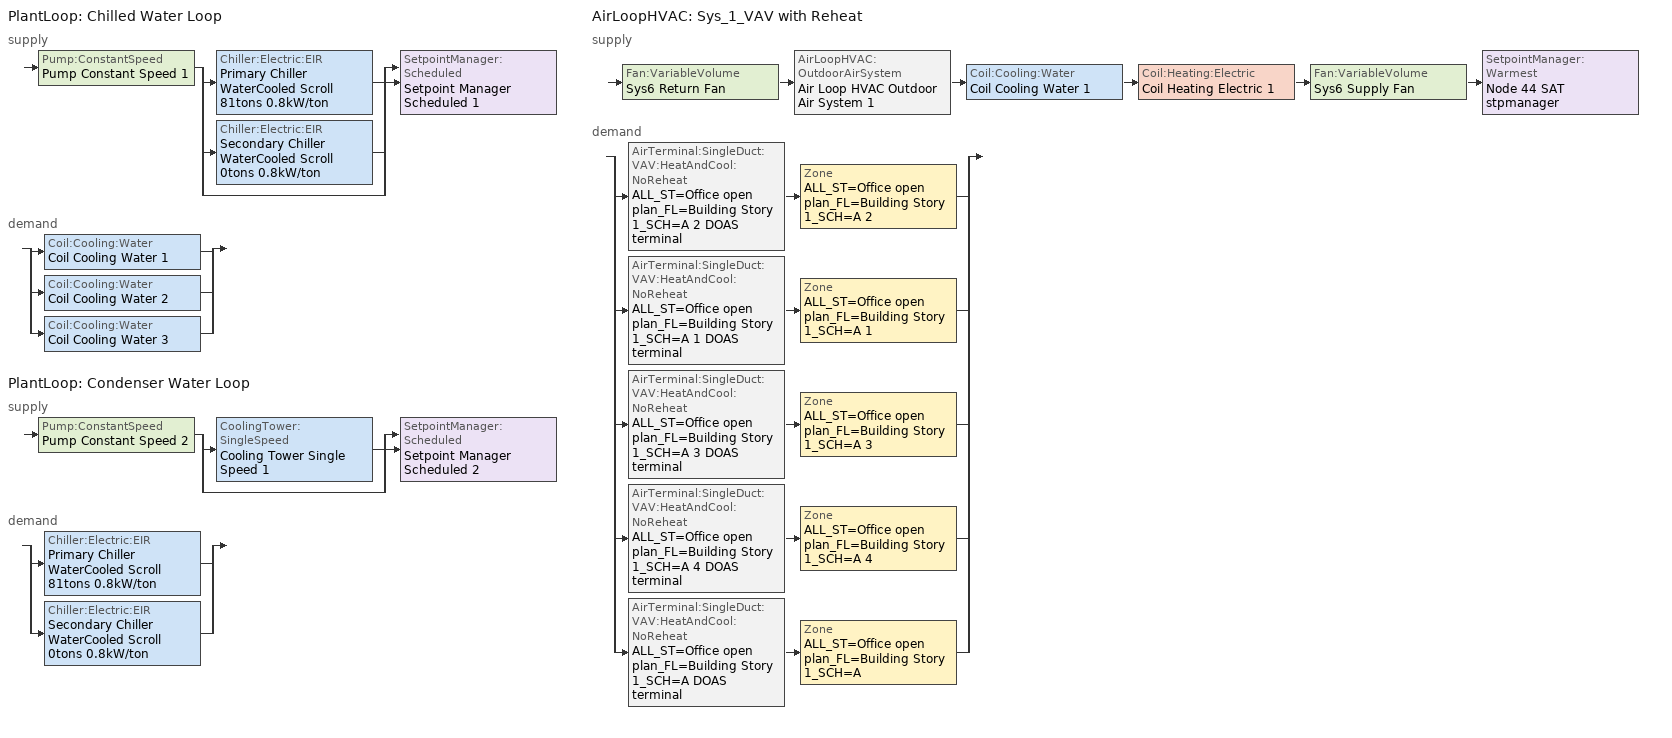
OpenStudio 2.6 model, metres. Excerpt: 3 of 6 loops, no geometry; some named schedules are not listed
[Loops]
PlantLoop 'Chilled Water Loop'
 supply: Pump:ConstantSpeed 'Pump Constant Speed 1' > split
  | Chiller:Electric:EIR 'Primary Chiller WaterCooled Scroll 81tons 0.8kW/ton'
  | Chiller:Electric:EIR 'Secondary Chiller WaterCooled Scroll 0tons 0.8kW/ton'
  | bypass
  join > SetpointManager:Scheduled 'Setpoint Manager Scheduled 1'
 demand: split
  | Coil:Cooling:Water 'Coil Cooling Water 1'
  | Coil:Cooling:Water 'Coil Cooling Water 2'
  | Coil:Cooling:Water 'Coil Cooling Water 3'
PlantLoop 'Condenser Water Loop'
 supply: Pump:ConstantSpeed 'Pump Constant Speed 2' > split
  | CoolingTower:SingleSpeed 'Cooling Tower Single Speed 1'
  | bypass
  join > SetpointManager:Scheduled 'Setpoint Manager Scheduled 2'
 demand: split
  | Chiller:Electric:EIR 'Primary Chiller WaterCooled Scroll 81tons 0.8kW/ton'
  | Chiller:Electric:EIR 'Secondary Chiller WaterCooled Scroll 0tons 0.8kW/ton'
AirLoopHVAC 'Sys_1_VAV with Reheat'
 supply: Fan:VariableVolume 'Sys6 Return Fan' > AirLoopHVAC:OutdoorAirSystem 'Air Loop HVAC Outdoor Air System 1' > Coil:Cooling:Water 'Coil Cooling Water 1' > Coil:Heating:Electric 'Coil Heating Electric 1' > Fan:VariableVolume 'Sys6 Supply Fan' > SetpointManager:Warmest 'Node 44 SAT stpmanager'
 demand: split
  | AirTerminal:SingleDuct:VAV:HeatAndCool:NoReheat 'ALL_ST=Office open plan_FL=Building Story 1_SCH=A 2 DOAS terminal' > Zone 'ALL_ST=Office open plan_FL=Building Story 1_SCH=A 2'
  | AirTerminal:SingleDuct:VAV:HeatAndCool:NoReheat 'ALL_ST=Office open plan_FL=Building Story 1_SCH=A 1 DOAS terminal' > Zone 'ALL_ST=Office open plan_FL=Building Story 1_SCH=A 1'
  | AirTerminal:SingleDuct:VAV:HeatAndCool:NoReheat 'ALL_ST=Office open plan_FL=Building Story 1_SCH=A 3 DOAS terminal' > Zone 'ALL_ST=Office open plan_FL=Building Story 1_SCH=A 3'
  | AirTerminal:SingleDuct:VAV:HeatAndCool:NoReheat 'ALL_ST=Office open plan_FL=Building Story 1_SCH=A 4 DOAS terminal' > Zone 'ALL_ST=Office open plan_FL=Building Story 1_SCH=A 4'
  | AirTerminal:SingleDuct:VAV:HeatAndCool:NoReheat 'ALL_ST=Office open plan_FL=Building Story 1_SCH=A DOAS terminal' > Zone 'ALL_ST=Office open plan_FL=Building Story 1_SCH=A'
[Sizing:Zone] Zone Cooling Design Supply Air Temperature Input Method=SupplyAirTemperature; Zone Cooling Design Supply Air Temperature {C}=13; Zone Cooling Design Supply Air Temperature Difference {deltaC}=11.11; Zone Heating Design Supply Air Temperature Input Method=SupplyAirTemperature; Zone Heating Design Supply Air Temperature {C}=43; Zone Heating Design Supply Air Temperature Difference {deltaC}=11.11; Zone Cooling Design Supply Air Humidity Ratio {kg-H2O/kg-air}=0.0085; Zone Heating Design Supply Air Humidity Ratio {kg-H2O/kg-air}=0.008; Zone Heating Sizing Factor=1.3; Zone Cooling Sizing Factor=1.1; Cooling Design Air Flow Method=DesignDay; Heating Design Air Flow Method=DesignDay; Account for Dedicated Outdoor Air System=No; Dedicated Outdoor Air System Control Strategy=NeutralSupplyAir; Dedicated Outdoor Air Low Setpoint Temperature for Design {C}=autosize; Dedicated Outdoor Air High Setpoint Temperature for Design {C}=autosize
ALL_ST=Office open plan_FL=Building Story 1_SCH=A; ALL_ST=Office open plan_FL=Building Story 1_SCH=A 1; ALL_ST=Office open plan_FL=Building Story 1_SCH=A 2; ALL_ST=Office open plan_FL=Building Story 1_SCH=A 3; ALL_ST=Office open plan_FL=Building Story 1_SCH=A 4
[Zone equipment]
ALL_ST=Office open plan_FL=Building Story 1_SCH=A: ALL_ST=Office open plan_FL=Building Story 1_SCH=A DOAS terminal, Zone HVAC Baseboard Convective Electric 5, Zone HVAC Terminal Unit Variable Refrigerant Flow 5
ALL_ST=Office open plan_FL=Building Story 1_SCH=A 1: ALL_ST=Office open plan_FL=Building Story 1_SCH=A 1 DOAS terminal, Zone HVAC Baseboard Convective Electric 2, Zone HVAC Terminal Unit Variable Refrigerant Flow 2
ALL_ST=Office open plan_FL=Building Story 1_SCH=A 2: ALL_ST=Office open plan_FL=Building Story 1_SCH=A 2 DOAS terminal, Zone HVAC Baseboard Convective Electric 1, Zone HVAC Terminal Unit Variable Refrigerant Flow 1
ALL_ST=Office open plan_FL=Building Story 1_SCH=A 3: ALL_ST=Office open plan_FL=Building Story 1_SCH=A 3 DOAS terminal, Zone HVAC Baseboard Convective Electric 3, Zone HVAC Terminal Unit Variable Refrigerant Flow 3
ALL_ST=Office open plan_FL=Building Story 1_SCH=A 4: ALL_ST=Office open plan_FL=Building Story 1_SCH=A 4 DOAS terminal, Zone HVAC Baseboard Convective Electric 4, Zone HVAC Terminal Unit Variable Refrigerant Flow 4
[PlantLoop] Glycol Concentration=0; Plant Loop Volume {m3}=Autocalculate; Load Distribution Scheme=Optimal
Chilled Water Loop; Condenser Water Loop
[Sizing:Plant] Loop Design Temperature Difference {deltaC}=6; Sizing Option=NonCoincident; Zone Timesteps in Averaging Window=1; Coincident Sizing Factor Mode=None
Name | Loop Type | Design Loop Exit Temperature {C}
Chilled Water Loop | Cooling | 7
Condenser Water Loop | Condenser | 29
[Pump:ConstantSpeed] Rated Flow Rate {m3/s}=autosize; Rated Pump Head {Pa}=179352; Rated Power Consumption {W}=autosize; Motor Efficiency=0.91; Fraction of Motor Inefficiencies to Fluid Stream=0; Pump Control Type=Intermittent; Design Power Sizing Method=PowerPerFlowPerPressure; Design Electric Power per Unit Flow Rate {W/(m3/s)}=348701.1
Name | Design Shaft Power per Unit Flow Rate per Unit Head {W-s/m3-Pa}
Pump Constant Speed 1 | 1.75215
Pump Constant Speed 2 | 1.53876
[Chiller:Electric:EIR] Cooling Capacity Function of Temperature Curve=WaterCooled_Scroll_CAPFT_NECB2011; Electric Input to Cooling Output Ratio Function of Temperature Curve=WaterCooled_Scroll_EIRFT_NECB2011; Electric Input to Cooling Output Ratio Function of Part Load Ratio Curve=WaterCooled_Scroll_EIRFPLR_NECB2011; Minimum Part Load Ratio=0.25; Minimum Unloading Ratio=0.25; Condenser Type=WaterCooled; Chiller Flow Mode=LeavingSetpointModulated; Design Heat Recovery Water Flow Rate {m3/s}=0; Sizing Factor=1; Basin Heater Capacity {W/K}=0; Basin Heater Setpoint Temperature {C}=10
Name | Reference Capacity {W} | Reference COP {W/W}
Primary Chiller WaterCooled Scroll 81tons 0.8kW/ton | Autosize | 4.54393
Secondary Chiller WaterCooled Scroll 0tons 0.8kW/ton | 0.001 | 4.5032
[SetpointManager:Scheduled] Control Variable=Temperature
Name | Schedule
Setpoint Manager Scheduled 1 | CHW Temp
Setpoint Manager Scheduled 2 | CW Temp
[CoolingTower:SingleSpeed]
Cooling Tower Single Speed 1: Design Water Flow Rate {m3/s}=autosize; Design Air Flow Rate {m3/s}=autosize; Fan Power at Design Air Flow Rate {W}=4545.37; U-Factor Times Area Value at Design Air Flow Rate {W/K}=autosize; Air Flow Rate in Free Convection Regime {m3/s}=autosize; U-Factor Times Area Value at Free Convection Air Flow Rate {W/K}=autosize; Performance Input Method=UFactorTimesAreaAndDesignWaterFlowRate; Free Convection Capacity {W}=0; Basin Heater Capacity {W/K}=0; Evaporation Loss Mode=LossFactor; Evaporation Loss Factor {percent/K}=0.2; Drift Loss Percent {percent}=0.008; Blowdown Calculation Mode=ConcentrationRatio; Blowdown Concentration Ratio=3; Capacity Control=FanCycling; Number of Cells=1; Cell Control=MinimalCell; Cell Minimum  Water Flow Rate Fraction=0.33; Cell Maximum Water Flow Rate Fraction=2.5; Sizing Factor=1; Free Convection Air Flow Rate Sizing Factor=0.1; Free Convection U-Factor Times Area Value Sizing Factor=0.1; Heat Rejection Capacity and Nominal Capacity Sizing Ratio=1.25; Free Convection Nominal Capacity Sizing Factor=0.1; Design Inlet Air Dry-Bulb Temperature {C}=35; Design Inlet Air Wet-Bulb Temperature {C}=24; Design Approach Temperature {deltaC}=5; Design Range Temperature {deltaC}=6
[AirLoopHVAC]
Sys_1_VAV with Reheat: Availability Schedule=Sys_6_VAV with Reheat Occ Sch; Design Supply Air Flow Rate {m3/s}=AutoSize
[Sizing:System]
Sys_1_VAV with Reheat: Type of Load to Size On=VentilationRequirement; Design Outdoor Air Flow Rate {m3/s}=Autosize; Minimum System Air Flow Ratio=0.3; Preheat Design Temperature {C}=7; Preheat Design Humidity Ratio {kg-H2O/kg-Air}=0.008; Precool Design Temperature {C}=12.8; Precool Design Humidity Ratio {kg-H2O/kg-Air}=0.008; Central Cooling Design Supply Air Temperature {C}=13; Central Heating Design Supply Air Temperature {C}=13.1; Sizing Option=NonCoincident; 100% Outdoor Air in Cooling=Yes; 100% Outdoor Air in Heating=Yes; Central Cooling Design Supply Air Humidity Ratio {kg-H2O/kg-Air}=0.0085; Central Heating Design Supply Air Humidity Ratio {kg-H2O/kg-Air}=0.008; Cooling Design Air Flow Method=DesignDay; Cooling Design Air Flow Rate {m3/s}=0; Heating Design Air Flow Method=DesignDay; Heating Design Air Flow Rate {m3/s}=0; System Outdoor Air Method=ZoneSum; Zone Maximum Outdoor Air Fraction=1; Cooling Supply Air Flow Rate Per Floor Area {m3/s-m2}=0.00996765; Cooling Fraction of Autosized Cooling Supply Air Flow Rate=1; Cooling Supply Air Flow Rate Per Unit Cooling Capacity {m3/s-W}=3.94755e-05; Heating Supply Air Flow Rate Per Floor Area {m3/s-m2}=0.00996765; Heating Fraction of Autosized Heating Supply Air Flow Rate=1; Heating Fraction of Autosized Cooling Supply Air Flow Rate=1; Heating Supply Air Flow Rate Per Unit Heating Capacity {m3/s-W}=3.15882e-05; Cooling Design Capacity Method=CoolingDesignCapacity; Cooling Design Capacity {W}=autosize; Cooling Design Capacity Per Floor Area {W/m2}=234.7; Fraction of Autosized Cooling Design Capacity=1; Heating Design Capacity Method=HeatingDesignCapacity; Heating Design Capacity {W}=autosize; Heating Design Capacity Per Floor Area {W/m2}=157; Fraction of Autosized Heating Design Capacity=1; Central Cooling Capacity Control Method=OnOff
[Fan:VariableVolume] Availability Schedule=Always On Discrete; Fan Efficiency=0.72; Maximum Flow Rate {m3/s}=Autosize; Fan Power Minimum Flow Rate Input Method=Fraction; Fan Power Minimum Flow Fraction=0.68; Fan Power Minimum Air Flow Rate {m3/s}=0; Motor In Airstream Fraction=1; Fan Power Coefficient 1=-2.4176; Fan Power Coefficient 2=9.5874; Fan Power Coefficient 3=-11.559; Fan Power Coefficient 4=5.4009; Fan Power Coefficient 5=0
Name | Pressure Rise {Pa} | Motor Efficiency
Sys6 Supply Fan | 1000 | 0.8461
Sys6 Return Fan | 250 | 0.4615
[Coil:Heating:Electric]
Coil Heating Electric 1: Availability Schedule=Always On Discrete
[Coil:Cooling:Water] Availability Schedule=Always On Discrete
Coil Cooling Water 1; Coil Cooling Water 2; Coil Cooling Water 3
[Controller:OutdoorAir]
Controller Outdoor Air 1: Minimum Outdoor Air Flow Rate {m3/s}=autosize; Maximum Outdoor Air Flow Rate {m3/s}=Autosize; Economizer Control Type=DifferentialEnthalpy; Economizer Control Action Type=ModulateFlow; Lockout Type=NoLockout; Minimum Limit Type=FixedMinimum; Minimum Outdoor Air Schedule=Sys_6_VAV with Reheat Occ Sch; Controller Mechanical Ventilation=Controller Mechanical Ventilation 1; High Humidity Control=No; Heat Recovery Bypass Control Type=BypassWhenWithinEconomizerLimits
[Controller:MechanicalVentilation]
Controller Mechanical Ventilation 1: Availability Schedule=Always On Discrete; System Outdoor Air Method=ZoneSum
[AirLoopHVAC:OutdoorAirSystem]
Air Loop HVAC Outdoor Air System 1: Controller=Controller Outdoor Air 1
[Controller:WaterCoil] Action=Reverse; Minimum Actuated Flow {m3/s}=0
Name | Water Coil
Controller Water Coil 1 | Coil Cooling Water 1
Controller Water Coil 2 | Coil Cooling Water 2
Controller Water Coil 3 | Coil Cooling Water 3
[ZoneHVAC:Baseboard:Convective:Electric] Availability Schedule=Always On Discrete; Nominal Capacity {W}=autosize; Efficiency=1
Zone HVAC Baseboard Convective Electric 1; Zone HVAC Baseboard Convective Electric 2; Zone HVAC Baseboard Convective Electric 3; Zone HVAC Baseboard Convective Electric 4; Zone HVAC Baseboard Convective Electric 5
[Fan:OnOff] Availability Schedule=Always On Discrete; Fan Efficiency=0.72; Pressure Rise {Pa}=300; Maximum Flow Rate {m3/s}=autosize; Motor Efficiency=0.8; Motor In Airstream Fraction=1
Name | Fan Power Ratio Function of Speed Ratio Curve | Fan Efficiency Ratio Function of Speed Ratio Curve
Zone HVAC Terminal Unit Variable Refrigerant Flow 1 Fan | Fan On Off Power Curve 1 | Fan On Off Efficiency Curve 1
Zone HVAC Terminal Unit Variable Refrigerant Flow 2 Fan | Fan On Off Power Curve 2 | Fan On Off Efficiency Curve 2
Zone HVAC Terminal Unit Variable Refrigerant Flow 3 Fan | Fan On Off Power Curve 3 | Fan On Off Efficiency Curve 3
Zone HVAC Terminal Unit Variable Refrigerant Flow 4 Fan | Fan On Off Power Curve 4 | Fan On Off Efficiency Curve 4
Zone HVAC Terminal Unit Variable Refrigerant Flow 5 Fan | Fan On Off Power Curve 5 | Fan On Off Efficiency Curve 5
[SetpointManager:Warmest]
Node 44 SAT stpmanager: Control Variable=Temperature; Minimum Setpoint Temperature {C}=12; Maximum Setpoint Temperature {C}=35; Strategy=MaximumTemperature
[AirTerminal:SingleDuct:VAV:HeatAndCool:NoReheat] Availability Schedule=Always On Discrete; Maximum Air Flow Rate {m3/s}=autosize; Zone Minimum Air Flow Fraction=0
ALL_ST=Office open plan_FL=Building Story 1_SCH=A 2 DOAS terminal; ALL_ST=Office open plan_FL=Building Story 1_SCH=A 1 DOAS terminal; ALL_ST=Office open plan_FL=Building Story 1_SCH=A 3 DOAS terminal; ALL_ST=Office open plan_FL=Building Story 1_SCH=A 4 DOAS terminal; ALL_ST=Office open plan_FL=Building Story 1_SCH=A DOAS terminal
[ZoneHVAC:TerminalUnit:VariableRefrigerantFlow] Terminal Unit Availability schedule=Always On Discrete; Supply Air Flow Rate During Cooling Operation {m3/s}=autosize; Supply Air Flow Rate When No Cooling is Needed {m3/s}=autosize; Supply Air Flow Rate During Heating Operation {m3/s}=autosize; Supply Air Flow Rate When No Heating is Needed {m3/s}=autosize; Outdoor Air Flow Rate During Cooling Operation {m3/s}=autosize; Outdoor Air Flow Rate During Heating Operation {m3/s}=autosize; Outdoor Air Flow Rate When No Cooling or Heating is Needed {m3/s}=autosize; Supply Air Fan Operating Mode Schedule=Always On Discrete; Zone Terminal Unit On Parasitic Electric Energy Use {W}=30; Zone Terminal Unit Off Parasitic Electric Energy Use {W}=20; Rated Total Heating Capacity Sizing Ratio {W/W}=1
Name | Supply Air Fan | Cooling Coil | Heating Coil
Zone HVAC Terminal Unit Variable Refrigerant Flow 1 | Zone HVAC Terminal Unit Variable Refrigerant Flow 1 Fan | Zone HVAC Terminal Unit Variable Refrigerant Flow 1 Cooling Coil | Zone HVAC Terminal Unit Variable Refrigerant Flow 1 Heating Coil
Zone HVAC Terminal Unit Variable Refrigerant Flow 2 | Zone HVAC Terminal Unit Variable Refrigerant Flow 2 Fan | Zone HVAC Terminal Unit Variable Refrigerant Flow 2 Cooling Coil | Zone HVAC Terminal Unit Variable Refrigerant Flow 2 Heating Coil
Zone HVAC Terminal Unit Variable Refrigerant Flow 3 | Zone HVAC Terminal Unit Variable Refrigerant Flow 3 Fan | Zone HVAC Terminal Unit Variable Refrigerant Flow 3 Cooling Coil | Zone HVAC Terminal Unit Variable Refrigerant Flow 3 Heating Coil
Zone HVAC Terminal Unit Variable Refrigerant Flow 4 | Zone HVAC Terminal Unit Variable Refrigerant Flow 4 Fan | Zone HVAC Terminal Unit Variable Refrigerant Flow 4 Cooling Coil | Zone HVAC Terminal Unit Variable Refrigerant Flow 4 Heating Coil
Zone HVAC Terminal Unit Variable Refrigerant Flow 5 | Zone HVAC Terminal Unit Variable Refrigerant Flow 5 Fan | Zone HVAC Terminal Unit Variable Refrigerant Flow 5 Cooling Coil | Zone HVAC Terminal Unit Variable Refrigerant Flow 5 Heating Coil
[Coil:Cooling:DX:VariableRefrigerantFlow] Availability Schedule=Always On Discrete; Rated Total Cooling Capacity {W}=autosize; Rated Sensible Heat Ratio=autosize; Rated Air Flow Rate {m3/s}=autosize
Name | Cooling Capacity Ratio Modifier Function of Temperature Curve | Cooling Capacity Modifier Curve Function of Flow Fraction
Zone HVAC Terminal Unit Variable Refrigerant Flow 1 Cooling Coil | VRFTUCoolCapFT | VRFACCoolCapFFF
Zone HVAC Terminal Unit Variable Refrigerant Flow 2 Cooling Coil | VRFTUCoolCapFT 1 | VRFACCoolCapFFF 1
Zone HVAC Terminal Unit Variable Refrigerant Flow 3 Cooling Coil | VRFTUCoolCapFT 2 | VRFACCoolCapFFF 2
Zone HVAC Terminal Unit Variable Refrigerant Flow 4 Cooling Coil | VRFTUCoolCapFT 3 | VRFACCoolCapFFF 3
Zone HVAC Terminal Unit Variable Refrigerant Flow 5 Cooling Coil | VRFTUCoolCapFT 4 | VRFACCoolCapFFF 4
[Coil:Heating:DX:VariableRefrigerantFlow] Availability Schedule=Always On Discrete; Rated Total Heating Capacity {W}=autosize; Rated Air Flow Rate {m3/s}=autosize
Name | Heating Capacity Ratio Modifier Function of Temperature Curve | Heating Capacity Modifier Function of Flow Fraction Curve
Zone HVAC Terminal Unit Variable Refrigerant Flow 1 Heating Coil | Coil Heating DX Variable Refrigerant Flow 1 VRFTUHeatCAPFT | Coil Heating DX Variable Refrigerant Flow 1 VRFACCoolCapFFF
Zone HVAC Terminal Unit Variable Refrigerant Flow 2 Heating Coil | Coil Heating DX Variable Refrigerant Flow 1 VRFTUHeatCAPFT 1 | Coil Heating DX Variable Refrigerant Flow 1 VRFACCoolCapFFF 1
Zone HVAC Terminal Unit Variable Refrigerant Flow 3 Heating Coil | Coil Heating DX Variable Refrigerant Flow 1 VRFTUHeatCAPFT 2 | Coil Heating DX Variable Refrigerant Flow 1 VRFACCoolCapFFF 2
Zone HVAC Terminal Unit Variable Refrigerant Flow 4 Heating Coil | Coil Heating DX Variable Refrigerant Flow 1 VRFTUHeatCAPFT 3 | Coil Heating DX Variable Refrigerant Flow 1 VRFACCoolCapFFF 3
Zone HVAC Terminal Unit Variable Refrigerant Flow 5 Heating Coil | Coil Heating DX Variable Refrigerant Flow 1 VRFTUHeatCAPFT 4 | Coil Heating DX Variable Refrigerant Flow 1 VRFACCoolCapFFF 4
[Schedule:Ruleset]
Name | Default Day Schedule | Summer Design Day Schedule | Winter Design Day Schedule
CHW Temp | Schedule Day 3
CW Temp | Schedule Day 4
Sys_6_VAV with Reheat Occ Sch | Sys_6_VAV with Reheat Occ Sch Default | Sys_6_VAV with Reheat Occ Sch Summer Design Day | Sys_6_VAV with Reheat Occ Sch Winter Design Day
[Schedule:Day]
Schedule Day 3; wkdCHW Temp 1; satCHW Temp 1; sunCHW Temp 1: 1, 0, 7, 2, 0, 7, 3, 0, 7, 4, 0, 7, 5, 0, 7, 6, 0, 7, 7, 0, 7, 8, 0, 7, 9, 0, 7, 10, 0, 7, 11, 0, 7, 12, 0, 7, 13, 0, 7, 14, 0, 7, 15, 0, 7, 16, 0, 7, 17, 0, 7, 18, 0, 7, 19, 0, 7, 20, 0, 7, 21, 0, 7, 22, 0, 7, 23, 0, 7, 24, 0, 7
Schedule Day 4; wkdCW Temp 1; satCW Temp 1; sunCW Temp 1: 1, 0, 29, 2, 0, 29, 3, 0, 29, 4, 0, 29, 5, 0, 29, 6, 0, 29, 7, 0, 29, 8, 0, 29, 9, 0, 29, 10, 0, 29, 11, 0, 29, 12, 0, 29, 13, 0, 29, 14, 0, 29, 15, 0, 29, 16, 0, 29, 17, 0, 29, 18, 0, 29, 19, 0, 29, 20, 0, 29, 21, 0, 29, 22, 0, 29, 23, 0, 29, 24, 0, 29
Sys_6_VAV with Reheat Occ Sch Default; Sys_6_VAV with Reheat Occ Sch Winter Design Day; Sys_6_VAV with Reheat Occ Sch Summer Design Day: 24, 0, 1
[Schedule:Rule] Date Specification Type=DateRange; Start Month=1; Start Day=1; End Month=12
Name | Schedule Ruleset | Rule Order | Day Schedule | Apply Sunday | Apply Monday | Apply Tuesday | Apply Wednesday | Apply Thursday | Apply Friday | Apply Saturday | End Day
wkdCHW Temp rule | CHW Temp | 2 | wkdCHW Temp 1 | No | Yes | Yes | Yes | Yes | Yes | No | 31
satCHW Temprule | CHW Temp | 1 | satCHW Temp 1 | No | No | No | No | No | No | Yes | 31
sunCHW Temprule | CHW Temp | 0 | sunCHW Temp 1 | Yes | No | No | No | No | No | No | 31
wkdCW Temp rule | CW Temp | 2 | wkdCW Temp 1 | No | Yes | Yes | Yes | Yes | Yes | No | 31
satCW Temprule | CW Temp | 1 | satCW Temp 1 | No | No | No | No | No | No | Yes | 31
sunCW Temprule | CW Temp | 0 | sunCW Temp 1 | Yes | No | No | No | No | No | No | 31
Sys_6_VAV with Reheat Occ Sch Monday Rule | Sys_6_VAV with Reheat Occ Sch | 6 | Sys_6_VAV with Reheat Occ Sch Monday |  | Yes |  |  |  |  |  | 25
Sys_6_VAV with Reheat Occ Sch Tuesday Rule | Sys_6_VAV with Reheat Occ Sch | 5 | Sys_6_VAV with Reheat Occ Sch Tuesday |  |  | Yes |  |  |  |  | 26
Sys_6_VAV with Reheat Occ Sch Wednesday Rule | Sys_6_VAV with Reheat Occ Sch | 4 | Sys_6_VAV with Reheat Occ Sch Wednesday |  |  |  | Yes |  |  |  | 27
Sys_6_VAV with Reheat Occ Sch Thursday Rule | Sys_6_VAV with Reheat Occ Sch | 3 | Sys_6_VAV with Reheat Occ Sch Thursday |  |  |  |  | Yes |  |  | 28
Sys_6_VAV with Reheat Occ Sch Friday Rule | Sys_6_VAV with Reheat Occ Sch | 2 | Sys_6_VAV with Reheat Occ Sch Friday |  |  |  |  |  | Yes |  | 29
Sys_6_VAV with Reheat Occ Sch Saturday Rule | Sys_6_VAV with Reheat Occ Sch | 1 | Sys_6_VAV with Reheat Occ Sch Saturday |  |  |  |  |  |  | Yes | 30
Sys_6_VAV with Reheat Occ Sch Sunday Rule | Sys_6_VAV with Reheat Occ Sch | 0 | Sys_6_VAV with Reheat Occ Sch Sunday | Yes |  |  |  |  |  |  | 31
[Schedule:Constant]
Always On Discrete: Value=1
[Curve:Biquadratic]
Name | Coefficient1 Constant | Coefficient2 x | Coefficient3 x**2 | Coefficient4 y | Coefficient5 y**2 | Coefficient6 x*y | Minimum Value of x | Maximum Value of x | Minimum Value of y | Maximum Value of y | Minimum Curve Output | Maximum Curve Output
WaterCooled_Scroll_CAPFT_NECB2011 | 0.94418 | 0.0337102 | 9.75564e-05 | -0.00322114 | -4.91832e-05 | -0.000177584 | 5 | 10 | 24 | 35
WaterCooled_Scroll_EIRFT_NECB2011 | 0.727393 | -0.0118922 | 0.000541177 | 0.00187934 | 0.000473461 | -0.000711472 | 5 | 10 | 24 | 35
VRFTUCoolCapFT; VRFTUCoolCapFT 1; VRFTUCoolCapFT 2; VRFTUCoolCapFT 3; VRFTUCoolCapFT 4 | 0.0585884 | 0.0587397 | -0.000210275 | 0.010937 | -0.000121955 | -0.000524662 | 15 | 23.89 | 20 | 43.33 | 0.8083 | 1.2583
Coil Heating DX Variable Refrigerant Flow 1 VRFTUHeatCAPFT; Coil Heating DX Variable Refrigerant Flow 1 VRFTUHeatCAPFT 1; Coil Heating DX Variable Refrigerant Flow 1 VRFTUHeatCAPFT 2; Coil Heating DX Variable Refrigerant Flow 1 VRFTUHeatCAPFT 3; Coil Heating DX Variable Refrigerant Flow 1 VRFTUHeatCAPFT 4 | 0.375444 | 0.0668191 | -0.00194171 | 0.0442618 | -0.000400958 | -0.00148198 | 21.11 | 27.22 | -15 | 18.33 | 0.6074 | 1
[Curve:Quadratic]
Name | Coefficient1 Constant | Coefficient2 x | Coefficient3 x**2 | Minimum Value of x | Maximum Value of x
WaterCooled_Scroll_EIRFPLR_NECB2011 | 0.04412 | 0.640367 | 0.319555 | 0 | 1
VRFACCoolCapFFF; Coil Heating DX Variable Refrigerant Flow 1 VRFACCoolCapFFF; VRFACCoolCapFFF 1; Coil Heating DX Variable Refrigerant Flow 1 VRFACCoolCapFFF 1; VRFACCoolCapFFF 2; Coil Heating DX Variable Refrigerant Flow 1 VRFACCoolCapFFF 2; VRFACCoolCapFFF 3; Coil Heating DX Variable Refrigerant Flow 1 VRFACCoolCapFFF 3; VRFACCoolCapFFF 4; Coil Heating DX Variable Refrigerant Flow 1 VRFACCoolCapFFF 4 | 0.8 | 0.2 | 0 | 0.5 | 1.5
[Curve:Cubic] Coefficient1 Constant=1; Coefficient2 x=0; Coefficient3 x**2=0; Coefficient4 x**3=0; Minimum Value of x=0; Maximum Value of x=1
Fan On Off Efficiency Curve 1; Fan On Off Efficiency Curve 2; Fan On Off Efficiency Curve 3; Fan On Off Efficiency Curve 4; Fan On Off Efficiency Curve 5
[Curve:Exponent] Coefficient1 Constant=1; Coefficient2 Constant=0; Coefficient3 Constant=0; Minimum Value of x=0; Maximum Value of x=1
Fan On Off Power Curve 1; Fan On Off Power Curve 2; Fan On Off Power Curve 3; Fan On Off Power Curve 4; Fan On Off Power Curve 5
